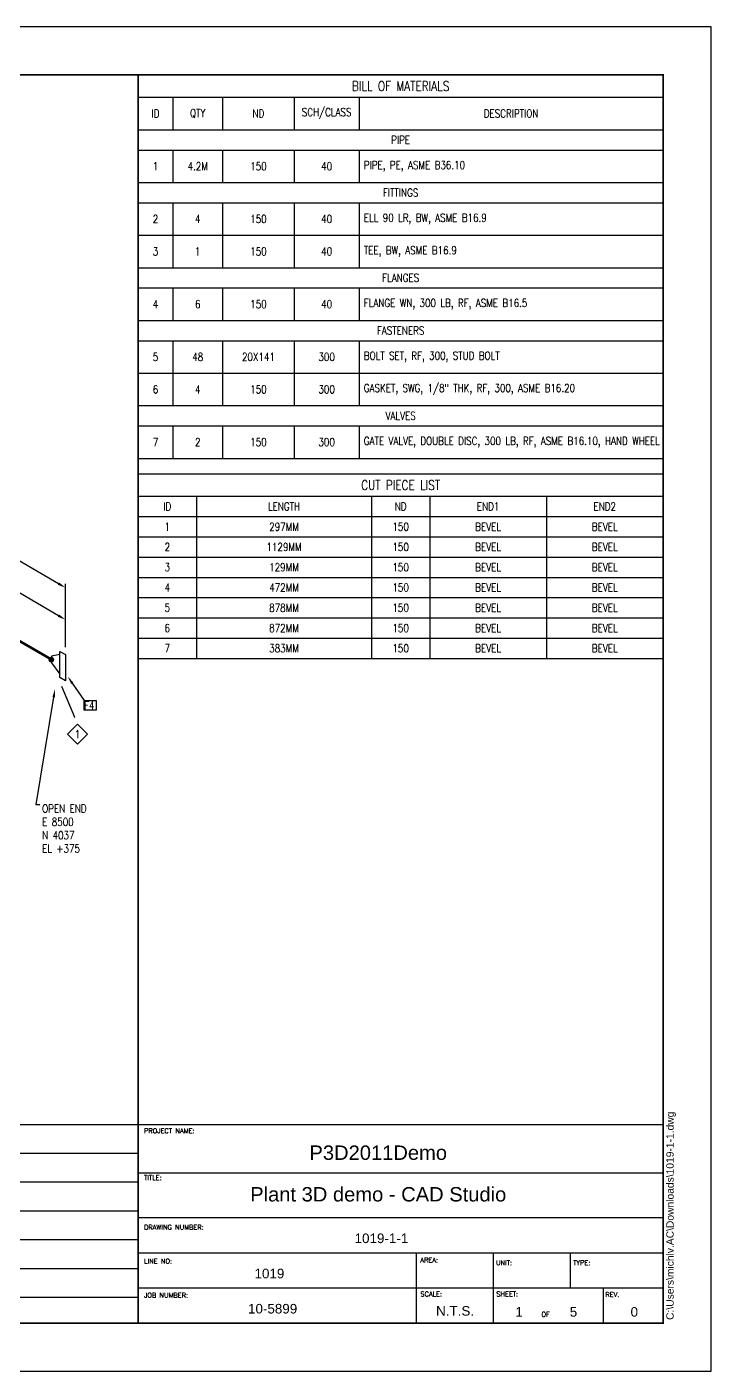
# Model space of a CAD drawing. Header units: millimetres. Extents: x 0 to 594, y 0 to 420.
# Drawn here: x 380.2 to 594, y 0 to 420 of the extents above; entities that cross this region are included whole.
import ezdxf
from ezdxf import colors
from ezdxf.entities.mleader import LeaderData, LeaderLine
from ezdxf.enums import TextEntityAlignment as Align
from ezdxf.math import Vec2, Vec3

# ---------------------------------------------------------------- set-up
doc = ezdxf.new("R2010")
doc.units = ezdxf.units.MM
doc.header["$LTSCALE"] = 0.25
for name, color, linetype in [('Annotation', 7, 'Continuous'), ('Dimension', 1, 'Continuous'), ('Table', 7, 'Continuous'), ('Title Block', 5, 'Continuous'), ('Valve', 4, 'Continuous'), ('Weld', 1, 'Continuous')]:
    doc.layers.add(name, color=color, linetype=linetype)
doc.layers.add('Pipe', color=3, linetype='Continuous', lineweight=70)
doc.styles.add('AdskIsoAnnotation', font='romans.shx', dxfattribs={"width": 0.8, "height": 1})
doc.styles.add('AdskIsoMetric', font='romans.shx', dxfattribs={"width": 0.8, "height": 2.5})
doc.styles.add('AdskIsoMetric-30', font='romans.shx', dxfattribs={"width": 0.8, "height": 2.5})
doc.styles.add('RomanS', font='romans.shx')
doc.styles.get("Standard").update_dxf_attribs({"font": 'arial.ttf'})
doc.dimstyles.new('AdskIsoMetric', dxfattribs={"dimtxt": 2.5, "dimasz": 2.5, "dimexe": 1, "dimexo": 2, "dimgap": 0.8, "dimtad": 1, "dimdec": 0, "dimrnd": 1, "dimzin": 0, "dimdsep": 46, "dimtxsty": 'AdskIsoMetric', "dimcen": 0, "dimclrt": 7, "dimadec": 0, "dimazin": 0, "dimtfac": 1, "dimtdec": 0, "dimtmove": 1, "dimatfit": 3, "dimfxl": 1, "dimtfill": 1, "dimfrac": 2, "dimtolj": 1, "dimtzin": 0, "dimarcsym": 0})

# ---------------------------------------------------------------- blocks, each defined once
blk = doc.blocks.new('Title Block')
for p, q in [((415, 68), (308.58, 68)), ((415, 59), (308.58, 59)), ((415, 62), (579, 62)), ((415, 50), (308.58, 50)), ((415, 48), (579, 48)), ((415, 41), (308.58, 41)), ((415, 37), (579, 37)), ((415, 32), (308.58, 32)), ((415, 26), (579, 26)), ((415, 23), (308.58, 23))]:
    blk.add_line(p, q)
at = {"linetype": 'ByBlock', "lineweight": -2}
for p, q in [((501.92, 15), (501.92, 37)), ((526, 15), (526, 37)), ((550.08, 26), (550.08, 37)), ((560.38, 15), (560.38, 26))]:
    blk.add_line(p, q, dxfattribs=at)
blk.add_lwpolyline([(0, 0), (594, 0), (594, 420), (0, 420)], close=True)
at = {"const_width": 0.5}
blk.add_lwpolyline([(15, 15), (579, 15), (579, 405), (15, 405)], close=True, dxfattribs=at)
at = {"linetype": 'ByBlock', "lineweight": -2, "const_width": 0.5}
for points in [[(415, 15), (415, 405)], [(579, 77), (154, 77), (154, 15)]]:
    blk.add_lwpolyline(points, dxfattribs=at)
at = {"color": 7, "linetype": 'ByBlock', "lineweight": -2, "style": 'RomanS'}
for s, p in [('PROJECT NAME:', (416.84, 74.35)), ('TITLE:', (416.84, 59.68)), ('DRAWING NUMBER:', (416.84, 44.2)), ('LINE NO:', (416.84, 33.58)), ('AREA:', (503.19, 33.94)), ('UNIT:', (526.81, 33.11)), ('TYPE:', (550.89, 33.11)), ('JOB NUMBER:', (416.84, 22.96)), ('SCALE:', (503.19, 23.33)), ('SHEET:', (526.89, 23.33)), ('REV.', (561, 23.16)), ('OF', (541, 17))]:
    blk.add_text(s, height=1.5, dxfattribs=at).set_placement(p)
at = {"color": 7, "linetype": 'ByBlock', "lineweight": -2}
blk.add_text('N.T.S.', height=3, dxfattribs=at).set_placement((514, 17.32), align=Align.CENTER)
at = {"linetype": 'ByBlock', "lineweight": -2, "insert": (580, 16), "char_height": 2.2969, "attachment_point": 1, "rotation": 90}
blk.add_mtext('C:\\\\Users\\\\michlv.AC\\\\Downloads\\\\1019-1-1.dwg', dxfattribs=at)
at = {"color": 7}
for tag, p in [('Service', (358, 70)), ('NominalSpec', (358, 62)), ('InsulationSpec', (358, 25)), ('InsulationThickness', (358, 17))]:
    blk.add_attdef(tag, p, '', height=3, dxfattribs=at)
for tag, height, p in [('Project_Name', 4.5, (490, 66)), ('Project_Description', 4.5, (490, 53)), ('DWGNAME', 3, (491, 40)), ('LineNumber', 3, (456, 29)), ('Unit', 3, (538, 28)), ('Date', 3, (252, 25)), ('Project_Number', 3, (457, 18)), ('SH', 3, (534, 17)), ('TL', 3, (551, 17)), ('REV', 3, (570, 17))]:
    blk.add_attdef(tag, text='', height=height, dxfattribs=at).set_placement(p, align=Align.CENTER)
blk = doc.blocks.new('*T2')
at = {"layer": 'Table', "color": 0, "linetype": 'ByBlock', "lineweight": -2, "transparency": 16777216}
for p, q in [((0, 0), (164, 0)), ((0, 0), (0, -119.81)), ((164, 0), (164, -119.81)), ((0, -7), (164, -7)), ((10.82, -7), (10.82, -17.14)), ((26.39, -7), (26.39, -17.14)), ((48.76, -7), (48.76, -17.14)), ((69, -7), (69, -17.14)), ((0, -17.14), (164, -17.14)), ((0, -23.48), (164, -23.48)), ((10.82, -23.48), (10.82, -33.62)), ((26.39, -23.48), (26.39, -33.62)), ((48.76, -23.48), (48.76, -33.62)), ((69, -23.48), (69, -33.62)), ((0, -33.62), (164, -33.62)), ((0, -39.95), (164, -39.95)), ((10.82, -39.95), (10.82, -60.24)), ((26.39, -39.95), (26.39, -60.24)), ((48.76, -39.95), (48.76, -60.24)), ((69, -39.95), (69, -60.24)), ((0, -50.1), (164, -50.1)), ((0, -60.24), (164, -60.24)), ((0, -66.57), (164, -66.57)), ((10.82, -66.57), (10.82, -76.71)), ((26.39, -66.57), (26.39, -76.71)), ((48.76, -66.57), (48.76, -76.71)), ((69, -66.57), (69, -76.71)), ((0, -76.71), (164, -76.71)), ((0, -83.05), (164, -83.05)), ((10.82, -83.05), (10.82, -103.33)), ((26.39, -83.05), (26.39, -103.33)), ((48.76, -83.05), (48.76, -103.33)), ((69, -83.05), (69, -103.33)), ((0, -93.19), (164, -93.19)), ((0, -103.33), (164, -103.33)), ((0, -109.67), (164, -109.67)), ((10.82, -109.67), (10.82, -119.81)), ((26.39, -109.67), (26.39, -119.81)), ((48.76, -109.67), (48.76, -119.81)), ((69, -109.67), (69, -119.81)), ((0, -119.81), (164, -119.81))]:
    blk.add_line(p, q, dxfattribs=at)
at = {"layer": 'Table', "color": 0, "transparency": 16777216, "attachment_point": 5, "style": 'AdskIsoMetric'}
for s, insert, char_height, width in [('BILL OF MATERIALS', (82, -3.5), 3, 161), ('ID', (5.41, -12.07), 2.5, 7.82), ('QTY', (18.6, -12.07), 2.5, 12.5685), ('ND', (37.57, -12.07), 2.5, 19.3704), ('SCH/CLASS', (58.88, -12.07), 2.5, 17.2411), ('DESCRIPTION', (116.5, -12.07), 2.5, 91.9999), ('PIPE', (82, -20.31), 2.5, 161), ('FITTINGS', (82, -36.79), 2.5, 161), ('FLANGES', (82, -63.4), 2.5, 161), ('FASTENERS', (82, -79.88), 2.5, 161), ('VALVES', (82, -106.5), 2.5, 161)]:
    blk.add_mtext(s, dxfattribs=dict(at, insert=insert, char_height=char_height, width=width))
at = {"layer": 'Table', "color": 4, "true_color": 0x00ffff, "transparency": 16777216, "char_height": 2.5, "style": 'AdskIsoMetric'}
for s, insert, width, attachment_point in [('1', (5.41, -28.55), 7.82, 5), ('4.2M', (18.6, -28.55), 12.5685, 5), ('150', (37.57, -28.55), 19.3704, 5), ('40', (58.88, -28.55), 17.2411, 5), ('PIPE, PE, ASME B36.10', (70.5, -28.55), 91.9999, 4), ('2', (5.41, -45.02), 7.82, 5), ('4', (18.6, -45.02), 12.5685, 5), ('150', (37.57, -45.02), 19.3704, 5), ('40', (58.88, -45.02), 17.2411, 5), ('ELL 90 LR, BW, ASME B16.9', (70.5, -45.02), 91.9999, 4), ('3', (5.41, -55.17), 7.82, 5), ('1', (18.6, -55.17), 12.5685, 5), ('150', (37.57, -55.17), 19.3704, 5), ('40', (58.88, -55.17), 17.2411, 5), ('TEE, BW, ASME B16.9', (70.5, -55.17), 91.9999, 4), ('4', (5.41, -71.64), 7.82, 5), ('6', (18.6, -71.64), 12.5685, 5), ('150', (37.57, -71.64), 19.3704, 5), ('40', (58.88, -71.64), 17.2411, 5), ('FLANGE WN, 300 LB, RF, ASME B16.5', (70.5, -71.64), 91.9999, 4), ('5', (5.41, -88.12), 7.82, 5), ('48', (18.6, -88.12), 12.5685, 5), ('20X141', (37.57, -88.12), 19.3704, 5), ('300', (58.88, -88.12), 17.2411, 5), ('BOLT SET, RF, 300, STUD BOLT', (70.5, -88.12), 91.9999, 4), ('GASKET, SWG, 1/8" THK, RF, 300, ASME B16.20', (70.5, -98.26), 91.9999, 4), ('6', (5.41, -98.26), 7.82, 5), ('4', (18.6, -98.26), 12.5685, 5), ('150', (37.57, -98.26), 19.3704, 5), ('300', (58.88, -98.26), 17.2411, 5), ('GATE VALVE, DOUBLE DISC, 300 LB, RF, ASME B16.10, HAND WHEEL', (70.5, -114.74), 91.9999, 4), ('7', (5.41, -114.74), 7.82, 5), ('2', (18.6, -114.74), 12.5685, 5), ('150', (37.57, -114.74), 19.3704, 5), ('300', (58.88, -114.74), 17.2411, 5)]:
    blk.add_mtext(s, dxfattribs=dict(at, insert=insert, width=width, attachment_point=attachment_point))
blk = doc.blocks.new('*T3')
at = {"layer": 'Table', "color": 0, "linetype": 'ByBlock', "lineweight": -2, "transparency": 16777216}
for p, q in [((0, 0), (164, 0)), ((0, 0), (0, -57.67)), ((164, 0), (164, -57.67)), ((0, -7), (164, -7)), ((18.22, -7), (18.22, -57.67)), ((72.89, -7), (72.89, -57.67)), ((91.11, -7), (91.11, -57.67)), ((127.56, -7), (127.56, -57.67)), ((0, -13.33), (164, -13.33)), ((0, -19.67), (164, -19.67)), ((0, -26), (164, -26)), ((0, -32.33), (164, -32.33)), ((0, -38.67), (164, -38.67)), ((0, -45), (164, -45)), ((0, -51.33), (164, -51.33)), ((0, -57.67), (164, -57.67))]:
    blk.add_line(p, q, dxfattribs=at)
at = {"layer": 'Table', "color": 0, "transparency": 16777216, "attachment_point": 5, "style": 'AdskIsoMetric'}
for s, insert, char_height, width in [('CUT PIECE LIST', (82, -3.5), 3, 161), ('ID', (9.11, -10.17), 2.5, 15.2222), ('LENGTH', (45.56, -10.17), 2.5, 51.6667), ('ND', (82, -10.17), 2.5, 15.2222), ('END1', (109.33, -10.17), 2.5, 33.4444), ('END2', (145.78, -10.17), 2.5, 33.4444)]:
    blk.add_mtext(s, dxfattribs=dict(at, insert=insert, char_height=char_height, width=width))
at = {"layer": 'Table', "color": 4, "true_color": 0x00ffff, "transparency": 16777216, "char_height": 2.5, "attachment_point": 5, "style": 'AdskIsoMetric'}
for s, insert, width in [('1', (9.11, -16.5), 15.2222), ('297MM', (45.56, -16.5), 51.6667), ('150', (82, -16.5), 15.2222), ('BEVEL', (109.33, -16.5), 33.4444), ('BEVEL', (145.78, -16.5), 33.4444), ('2', (9.11, -22.83), 15.2222), ('1129MM', (45.56, -22.83), 51.6667), ('150', (82, -22.83), 15.2222), ('BEVEL', (109.33, -22.83), 33.4444), ('BEVEL', (145.78, -22.83), 33.4444), ('3', (9.11, -29.17), 15.2222), ('129MM', (45.56, -29.17), 51.6667), ('150', (82, -29.17), 15.2222), ('BEVEL', (109.33, -29.17), 33.4444), ('BEVEL', (145.78, -29.17), 33.4444), ('4', (9.11, -35.5), 15.2222), ('472MM', (45.56, -35.5), 51.6667), ('150', (82, -35.5), 15.2222), ('BEVEL', (109.33, -35.5), 33.4444), ('BEVEL', (145.78, -35.5), 33.4444), ('5', (9.11, -41.83), 15.2222), ('878MM', (45.56, -41.83), 51.6667), ('150', (82, -41.83), 15.2222), ('BEVEL', (109.33, -41.83), 33.4444), ('BEVEL', (145.78, -41.83), 33.4444), ('6', (9.11, -48.17), 15.2222), ('872MM', (45.56, -48.17), 51.6667), ('150', (82, -48.17), 15.2222), ('BEVEL', (109.33, -48.17), 33.4444), ('BEVEL', (145.78, -48.17), 33.4444), ('7', (9.11, -54.5), 15.2222), ('383MM', (45.56, -54.5), 51.6667), ('150', (82, -54.5), 15.2222), ('BEVEL', (109.33, -54.5), 33.4444), ('BEVEL', (145.78, -54.5), 33.4444)]:
    blk.add_mtext(s, dxfattribs=dict(at, insert=insert, width=width))
blk = doc.blocks.new('FlangeWN-1-IsoRight')
at = {"color": 0, "linetype": 'ByBlock', "lineweight": -2, "extrusion": (0.707107, 0.408248, -0.57735)}
for p, q in [((0.022, 0.14), (-0.11, 0.115)), ((-0.11, 0.115), (-0.11, 0.013)), ((-0.11, 0.013), (0.022, -0.166)), ((0.022, 0.191), (0.11, 0.14)), ((0.022, -0.217), (0.022, 0.191)), ((0.11, 0.14), (0.11, -0.268)), ((0.11, -0.268), (0.022, -0.217))]:
    blk.add_line(p, q, dxfattribs=at)
blk = doc.blocks.new('AnnoDiamond')
at = {"color": 0, "linetype": 'ByBlock', "lineweight": -2}
blk.add_wipeout([(0, -2.37), (2.37, 0), (0, 2.37), (-2.37, 0)], dxfattribs=at)
blk.add_lwpolyline([(0, -1.25), (1.25, 0), (0, 1.25), (-1.25, 0)], close=True, dxfattribs=at)
at = {"color": 0, "linetype": 'ByBlock', "lineweight": -2, "style": 'AdskIsoAnnotation', "width": 0.8}
blk.add_attdef('XX', text='', height=1, dxfattribs=at).set_placement((0, 0), align=Align.MIDDLE_CENTER)
blk = doc.blocks.new('AnnoRect')
at = {"color": 0, "linetype": 'ByBlock', "lineweight": -2}
blk.add_wipeout([(-0.81, -0.6), (-0.81, 0.6), (0.81, 0.6), (0.81, -0.6)], dxfattribs=at)
blk.add_lwpolyline([(-0.81, -0.6), (-0.81, 0.6), (0.81, 0.6), (0.81, -0.6)], close=True, dxfattribs=at)
at = {"color": 0, "linetype": 'ByBlock', "lineweight": -2, "style": 'AdskIsoAnnotation', "width": 0.8}
blk.add_attdef('XX', text='', height=1, dxfattribs=at).set_placement((0, 0), align=Align.MIDDLE_CENTER)
blk = doc.blocks.new('*D36')
at = {"layer": 'Defpoints', "color": 0, "transparency": 16777216}
for p in [(324.08, 284.17), (324.08, 259.17), (392.3, 223.87)]:
    blk.add_point(p, dxfattribs=at)
at = {"layer": 'Dimension', "color": 0, "lineweight": -2, "transparency": 16777216}
for p, q in [((324.08, 261.48), (324.08, 285.33)), ((390.14, 246.03), (326.25, 282.92)), ((392.3, 226.18), (392.3, 245.94))]:
    blk.add_line(p, q, dxfattribs=at)
at = {"layer": 'Dimension', "color": 0, "transparency": 16777216}
for points in [[(326.46, 283.28), (326.04, 282.56), (324.08, 284.17)], [(390.35, 246.39), (389.93, 245.67), (392.3, 244.78)]]:
    blk.add_solid(points, dxfattribs=at)
at = {"layer": 'Dimension', "color": 7, "transparency": 16777216, "insert": (359.22, 266.25), "char_height": 2.5, "attachment_point": 5, "rotation": 330, "style": 'AdskIsoMetric-30', "bg_fill": 3, "box_fill_scale": 1.1, "bg_fill_color": 256, "bg_fill_true_color": 13158600, "bg_fill_transparency": 0}
blk.add_mtext('\\A1;1229', dxfattribs=at)
blk = doc.blocks.new('*D39')
at = {"layer": 'Defpoints', "color": 0, "transparency": 16777216}
for p in [(353.25, 257.33), (353.25, 246.41), (392.3, 223.87)]:
    blk.add_point(p, dxfattribs=at)
at = {"layer": 'Dimension', "color": 0, "lineweight": -2, "transparency": 16777216}
for p, q in [((353.25, 248.72), (353.25, 258.49)), ((390.14, 236.03), (355.42, 256.08)), ((392.3, 226.18), (392.3, 235.94))]:
    blk.add_line(p, q, dxfattribs=at)
at = {"layer": 'Dimension', "color": 0, "transparency": 16777216}
for points in [[(355.63, 256.44), (355.21, 255.72), (353.25, 257.33)], [(390.35, 236.39), (389.93, 235.67), (392.3, 234.78)]]:
    blk.add_solid(points, dxfattribs=at)
at = {"layer": 'Dimension', "color": 7, "transparency": 16777216, "insert": (373.8, 247.83), "char_height": 2.5, "attachment_point": 5, "rotation": 330, "style": 'AdskIsoMetric-30', "bg_fill": 3, "box_fill_scale": 1.1, "bg_fill_color": 256, "bg_fill_true_color": 13158600, "bg_fill_transparency": 0}
blk.add_mtext('\\A1;494', dxfattribs=at)
blk = doc.blocks.new('Weld')
at = {"linetype": 'ByBlock', "lineweight": -2}
blk.add_hatch(color=0, dxfattribs=at).paths.add_polyline_path([(0.044, -0.003), (0.043, 0.005), (0.041, 0.013), (0.038, 0.02), (0.033, 0.026), (0.028, 0.032), (0.021, 0.037), (0.014, 0.04), (0.007, 0.042), (-0.001, 0.043), (-0.009, 0.042), (-0.017, 0.04), (-0.024, 0.037), (-0.03, 0.032), (-0.036, 0.026), (-0.04, 0.02), (-0.044, 0.013), (-0.046, 0.005), (-0.047, -0.003), (-0.046, -0.01), (-0.044, -0.018), (-0.04, -0.025), (-0.036, -0.032), (-0.03, -0.037), (-0.024, -0.042), (-0.017, -0.045), (-0.009, -0.047), (-0.001, -0.048), (0.007, -0.047), (0.014, -0.045), (0.021, -0.042), (0.028, -0.037), (0.033, -0.032), (0.038, -0.025), (0.041, -0.018), (0.043, -0.01)], is_closed=False, flags=0)

msp = doc.modelspace()

# ---------------------------------------------------------------- linework, layer by layer
at = {"layer": 'Pipe'}
msp.add_lwpolyline([(387.885, 222.335), (357.671, 239.779)], dxfattribs=at)

# ---------------------------------------------------------------- block references
for name, p in [('*T2', (415, 405)), ('*T3', (415, 280.333))]:
    msp.add_blockref(name, p)
at = {"layer": 'Title Block'}
ref = msp.add_blockref('Title Block', (0, 0), dxfattribs=at)
ref.add_attrib('REV', '0', dxfattribs={"layer": '0', "color": 7, "height": 3}).set_placement((570, 17), align=Align.CENTER)
ref.add_attrib('Project_Number', '10-5899', dxfattribs={"layer": '0', "color": 7, "height": 3}).set_placement((457, 18), align=Align.CENTER)
ref.add_attrib('LineNumber', '1019', dxfattribs={"layer": '0', "color": 7, "height": 3}).set_placement((456, 29), align=Align.CENTER)
ref.add_attrib('Project_Name', 'P3D2011Demo', dxfattribs={"layer": '0', "color": 7, "height": 4.5}).set_placement((490, 66), align=Align.CENTER)
ref.add_attrib('Project_Description', 'Plant 3D demo - CAD Studio', dxfattribs={"layer": '0', "color": 7, "height": 4.5}).set_placement((490, 53), align=Align.CENTER)
ref.add_attrib('DWGNAME', '1019-1-1', dxfattribs={"layer": '0', "color": 7, "height": 3}).set_placement((491, 40), align=Align.CENTER)
ref.add_attrib('TL', '5', dxfattribs={"layer": '0', "color": 7, "height": 3}).set_placement((551, 17), align=Align.CENTER)
ref.add_attrib('SH', '1', dxfattribs={"layer": '0', "color": 7, "height": 3}).set_placement((534, 17), align=Align.CENTER)
at = {"layer": 'Valve', "xscale": 20, "yscale": 20, "zscale": 20}
msp.add_blockref('FlangeWN-1-IsoRight', (390.095, 221.059), dxfattribs=at)

# ---------------------------------------------------------------- leaders
at = {"layer": 'Annotation'}
ml = msp.add_multileader_mtext('Standard', dxfattribs=at)
ml.set_content('')
ml.set_leader_properties()
ml.build(insert=Vec2(0, 0))
ml.multileader.update_dxf_attribs({"dogleg_length": 1.244, "arrow_head_size": 2.5})
ctx = ml.context
ctx.base_point, ctx.arrow_head_size = Vec3(396.851, 209.5), 2.5
notes = []
notes.append((ctx, [(0, (1, 1, 0), (398.095, 209.5), (1, 0), 1.244, [(0, [(393, 217)], 0, [])])]))
ctx.mtext, ml.multileader.dxf.content_type = None, 0
ml = msp.add_multileader_mtext('Standard', dxfattribs=at)
ml.set_content('')
ml.set_leader_properties()
ml.build(insert=Vec2(0, 0))
ml.multileader.update_dxf_attribs({"dogleg_length": 1.244, "arrow_head_size": 2.5})
ctx = ml.context
ctx.base_point, ctx.arrow_head_size = Vec3(381.756, 177), 2.5
notes.append((ctx, [(0, (1, 1, 0), (383, 177), (1, 0), 1.244, [(0, [(389, 213)], 0, [])])]))
ctx.mtext, ml.multileader.dxf.content_type = None, 0
ml = msp.add_multileader_mtext('Standard', dxfattribs=at)
ml.set_content('')
ml.set_leader_properties()
ml.build(insert=Vec2(0, 0))
ml.multileader.update_dxf_attribs({"dogleg_length": 0, "arrow_head_size": 0})
ctx = ml.context
ctx.base_point, ctx.arrow_head_size = Vec3(396, 202.125), 0
notes.append((ctx, [(0, (1, 1, 0), (396, 202.125), (-1, 0), 0, [(0, [(391, 214)], 0, [])])]))
ctx.mtext, ml.multileader.dxf.content_type = None, 0
for ctx, leaders in notes:
    for number, flags, end, landing, length, lines in leaders:
        leader = LeaderData()
        leader.index, (leader.has_last_leader_line, leader.has_dogleg_vector, leader.attachment_direction) = number, flags
        leader.last_leader_point, leader.dogleg_vector, leader.dogleg_length = Vec3(end), Vec3(landing), length
        for number, points, colour, breaks in lines:
            line = LeaderLine()
            line.index, line.vertices, line.color, line.breaks = number, Vec3.list(points), colors.encode_raw_color(colour), breaks
            leader.lines.append(line)
        ctx.leaders.append(leader)

# ---------------------------------------------------------------- next in the draw order: block references
ref = msp.add_blockref('AnnoDiamond', (396, 199), dxfattribs=dict(at, xscale=2.5, yscale=2.5, zscale=2.5))
ref.add_attrib('XX_001', '1', (395.19, 197.75), dxfattribs={"layer": '0', "color": 0, "linetype": 'ByBlock', "lineweight": -2, "height": 2.5, "style": 'AdskIsoAnnotation', "width": 0.8})

# ---------------------------------------------------------------- next in the draw order: texts
at = {"layer": 'Annotation', "insert": (385, 162), "char_height": 2.5, "attachment_point": 7, "style": 'AdskIsoAnnotation', "bg_fill": 3, "box_fill_scale": 1, "bg_fill_color": 256, "bg_fill_true_color": 13158600, "bg_fill_transparency": 0}
msp.add_mtext('{\\Q0;OPEN END^M^JE 8500^M^JN 4037^M^JEL +375}', dxfattribs=at)

# ---------------------------------------------------------------- next in the draw order: dimensions: what is measured, and where the dimension line sits
at = {"layer": 'Dimension'}
dim = msp.add_linear_dim(base=(324.084, 284.171), p1=(392.305, 223.866), p2=(324.084, 259.171), angle=150, text='1229', dimstyle='AdskIsoMetric', override={"dimlfac": 16.014841, "dimtxsty": 'AdskIsoMetric-30', "dimse1": 0, "dimse2": 0, "dimsd1": 0, "dimsd2": 0}, dxfattribs=at)
dim.commit()
dim.dimension.update_dxf_attribs({"geometry": '*D36', "text_midpoint": (359.219, 266.253)})

# ---------------------------------------------------------------- next in the draw order: block references
at = {"layer": 'Annotation'}
ref = msp.add_blockref('AnnoRect', (400, 208), dxfattribs=dict(at, xscale=2.352941176470589, yscale=2.5, zscale=2.5))
ref.add_attrib('XX_001', 'F4', (398.095, 206.75), dxfattribs={"layer": '0', "color": 0, "linetype": 'ByBlock', "lineweight": -2, "height": 2.5, "style": 'AdskIsoAnnotation', "width": 0.8})

# ---------------------------------------------------------------- next in the draw order: dimensions: what is measured, and where the dimension line sits
at = {"layer": 'Dimension'}
dim = msp.add_linear_dim(base=(353.252, 257.331), p1=(392.305, 223.866), p2=(353.252, 246.413), angle=150, text='494', dimstyle='AdskIsoMetric', override={"dimlfac": 10.945279, "dimtxsty": 'AdskIsoMetric-30', "dimse1": 0, "dimse2": 0, "dimsd1": 0, "dimsd2": 0}, dxfattribs=at)
dim.commit()
dim.dimension.update_dxf_attribs({"geometry": '*D39', "text_midpoint": (373.803, 247.832)})

# ---------------------------------------------------------------- next in the draw order: block references
at = {"layer": 'Weld', "xscale": 20, "yscale": 20, "zscale": 20}
msp.add_blockref('Weld', (387.885, 222.335), dxfattribs=at)

doc.saveas('drawing.dxf')
